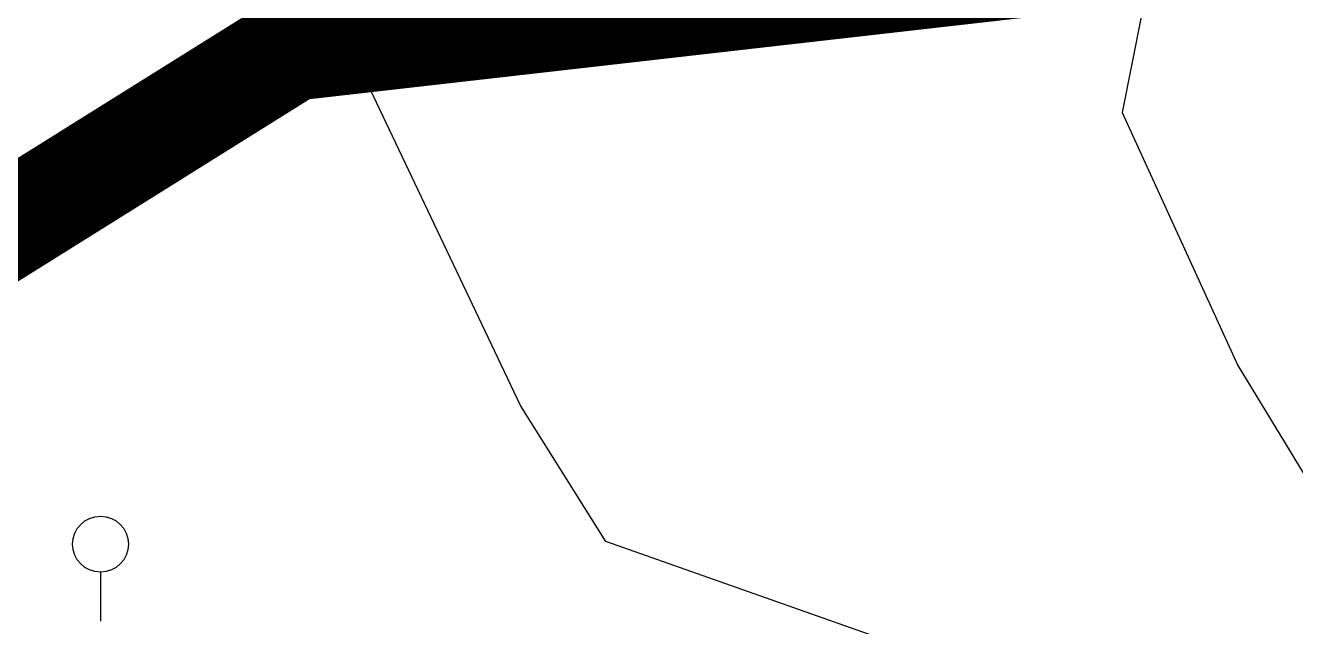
# Model space of a CAD drawing. Extents: x -809667 to 586099, y 3084146 to 3634412.
# Drawn here: x 381210.87 to 381229.02, y 3087119.87 to 3087128.46 of the extents above; entities that cross this region are included whole.
import ezdxf

# ---------------------------------------------------------------- set-up
doc = ezdxf.new("R2010")
doc.units = 0
doc.header["$LTSCALE"] = 0.5
doc.layers.get('0').update_dxf_attribs({"linetype": 'CONTINUOUS'})
doc.layers.add('文字', color=7, linetype='CONTINUOUS')

# ---------------------------------------------------------------- blocks, each defined once
blk = doc.blocks.new('gc125')
at = {"color": 0}
blk.add_line((0, 0.8), (0, 2.2), dxfattribs=at)
blk.add_circle((0, 0), 0.8, dxfattribs=at)
blk = doc.blocks.new('123123')
at = {"layer": '文字', "color": 8}
blk.add_line((381920.55, 3087173.892), (381946.586, 3087190.17), dxfattribs=at)
at = {"layer": '文字', "color": 8, "flags": 128}
for points, const_width in [([(381897.918, 3087296.929), (381904.377, 3087301.028), (382008.641, 3087376.039), (382070.921, 3087247.886), (382108.649, 3087200.591), (381980.343, 3087185.968), (381931.792, 3087180.434), (381911.441, 3087167.711), (381850.625, 3087264.985), (381870.975, 3087277.708), (381870.975, 3087277.708), (381870.975, 3087277.708), (381897.918, 3087296.929)], 0.5), ([(381870.975, 3087277.708), (381850.625, 3087264.985), (381911.441, 3087167.711), (381931.792, 3087180.434), (381980.343, 3087185.968)], 1.5)]:
    blk.add_lwpolyline(points, dxfattribs=dict(at, const_width=const_width))
at = {"layer": '文字', "color": 8}
blk.add_lwpolyline([(381949.468, 3087183.876), (381945.644, 3087182.757), (381944.076, 3087181.635), (381943.655, 3087179.516), (381945.311, 3087175.903), (381946.656, 3087173.686), (381947.231, 3087172.084), (381945.907, 3087170.376), (381944.027, 3087170.651), (381936.278, 3087173.385), (381935.057, 3087175.327), (381932.592, 3087180.525)], dxfattribs=at)
at = {"layer": '文字', "color": 8, "xscale": 0.5, "yscale": 0.5, "rotation": 180}
blk.add_blockref('gc125', (381929.055, 3087173.347, 1.219), dxfattribs=at)

msp = doc.modelspace()

# ---------------------------------------------------------------- block references
at = {"layer": '文字'}
msp.add_blockref('123123', (-717.11, -52.3), dxfattribs=at)

doc.saveas('drawing.dxf')
